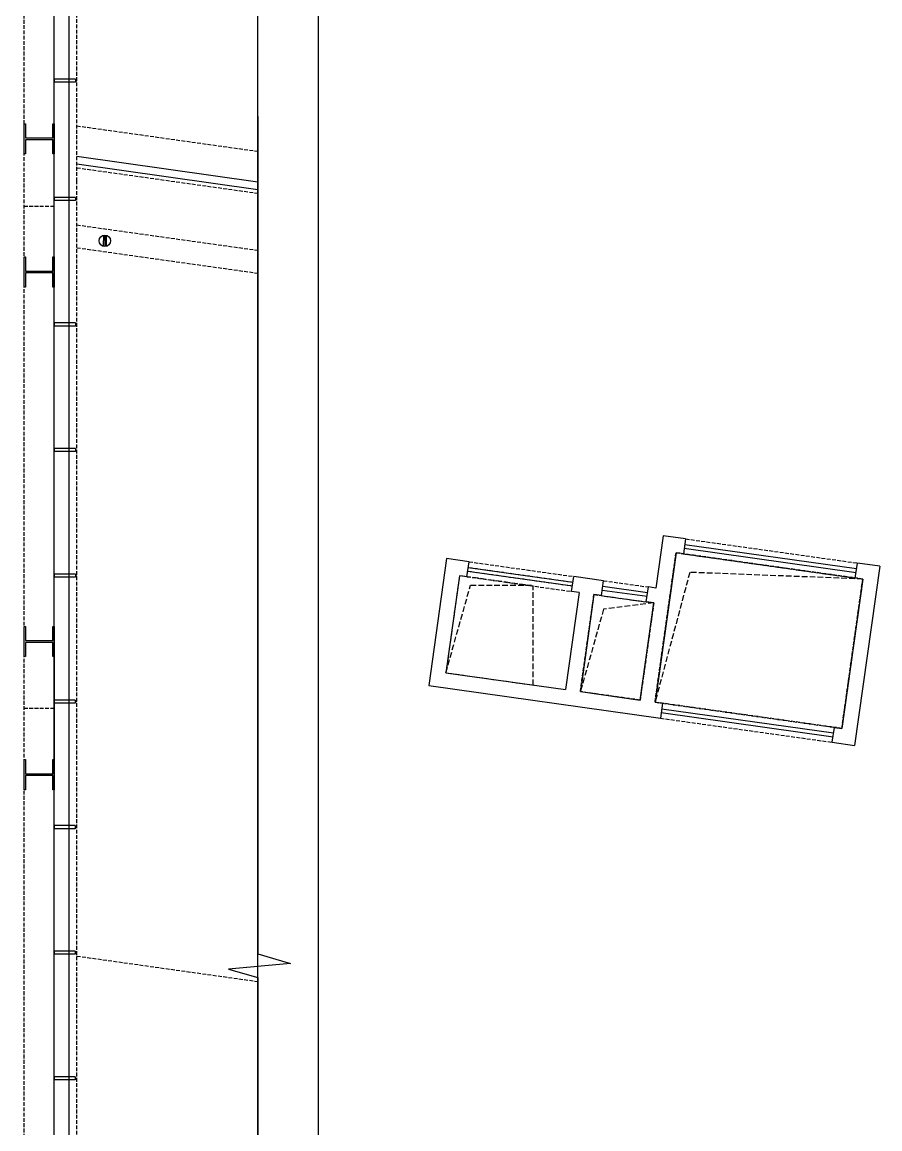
# Model space of a CAD drawing. Header units: millimetres. Extents: x 285006 to 3037698, y -2820855 to 192241.
# Drawn here: x 861581 to 872950, y 95951 to 110625 of the extents above; entities that cross this region are included whole.
import ezdxf
from ezdxf.xclip import XClip

# ---------------------------------------------------------------- set-up
doc = ezdxf.new("R2010")
doc.units = ezdxf.units.MM
doc.header["$XCLIPFRAME"] = 2
for name, pattern in [('1#C-6F$0$CONTINOUS', [0]), ('1#C-6F$0$DASHED2', [0.375, 0.25, -0.125]), ('DASH', [0.35, 0.25, -0.1])]:
    doc.linetypes.add(name, pattern=pattern)
for name, color, linetype in [('1#C-6F$0$0-XREF', 7, 'Continuous'), ('1#C-6F$0$A-WALL', 2, 'Continuous'), ('1#C-6F$0$S-W-BEAMLINE', 4, '1#C-6F$0$DASHED2'), ('4玻璃幕墙', 1, 'Continuous'), ('6铝型材', 8, 'Continuous'), ('__附着_A10-J_KJ_2_B_28F_SEN22M3I_设计区$0$A_WALL_BRIK(砌块墙)', 190, 'Continuous'), ('COLUMN', 160, 'Continuous'), ('DS-NOTES', 8, 'Continuous'), ('WALL-地台', 8, 'Continuous')]:
    doc.layers.add(name, color=color, linetype=linetype)
doc.layers.add('1#C-6F$0$P-DRAI-FLDR', color=1, linetype='Continuous', lineweight=20)
doc.layers.add('WALL-1C-6F-1$0$A-WALL-GLAZ', color=142, linetype='Continuous', lineweight=18)

# ---------------------------------------------------------------- blocks, each defined once
blk = doc.blocks.new('WALL-1C-6F-1$0$mullion_____')
at = {"layer": '6铝型材'}
for p, q in [((-36798, -1713), (-36798, -1433)), ((-36798, -1433), (-36758, -1433)), ((-36758, -1713), (-36758, -1433)), ((-36798, -1713), (-36758, -1713)), ((-36778, -1713), (-36778, -1733))]:
    blk.add_line(p, q, dxfattribs=at)
blk = doc.blocks.new('WALL-1C-6F-1')
at = {"layer": '4玻璃幕墙'}
for p, q in [((98388635, 18810242), (98388635, 18822923)), ((98388735, 18810559), (98400553, 18808898)), ((98388735, 18810458), (98400539, 18808799))]:
    blk.add_line(p, q, dxfattribs=at)
blk.add_lwpolyline([(98388635, 18795019), (98388635, 18810242)], dxfattribs=at)
at = {"layer": 'WALL-地台', "linetype": 'DASH', "ltscale": 200}
for p, q in [((98388735, 18810228), (98388735, 18823023)), ((98388435, 18810270), (98388435, 18822723)), ((98388735, 18810963), (98400608, 18809294)), ((98388735, 18810407), (98400532, 18808749)), ((98388735, 18809650), (98400427, 18808007)), ((98388735, 18809347), (98400386, 18807709)), ((98388735, 18799955), (98405023, 18797666))]:
    blk.add_line(p, q, dxfattribs=at)
for points in [[(98388435, 18794979), (98388435, 18810270)], [(98388735, 18794999), (98388735, 18810228)]]:
    blk.add_lwpolyline(points, dxfattribs=at)
at = {"layer": 'WALL-1C-6F-1$0$A-WALL-GLAZ', "lineweight": -3, "xscale": -1}
for p, rotation in [((98387002, 18774783), 89.99999957281068), ((98387002, 18773217), 89.99999957281068), ((98387002, 18771551), 89.99999957281068), ((98387002, 18769885), 89.99999957293808), ((98387002, 18768219), 89.99999957281068), ((98387002, 18766552), 89.99999957293808), ((98387002, 18764886), 89.99999957281068), ((98387002, 18763220), 89.99999957281068), ((98387002, 18761554), 89.99999957281068)]:
    blk.add_blockref('WALL-1C-6F-1$0$mullion_____', p, dxfattribs=dict(at, rotation=rotation))
blk = doc.blocks.new('1#C-6F$0$A$C07A93526')
at = {"layer": '1#C-6F$0$P-DRAI-FLDR', "lineweight": -3}
for p, q in [((-29, 70), (-9, -75)), ((-11, 75), (11, -75)), ((9, 75), (29, -70))]:
    blk.add_line(p, q, dxfattribs=at)
blk.add_circle((0, 0), 75.9, dxfattribs=at)
blk = doc.blocks.new('1#C-6F$0$A$C13D20D7F')
at = {"layer": '1#C-6F$0$S-W-BEAMLINE', "color": 6, "linetype": '1#C-6F$0$CONTINOUS'}
blk.add_lwpolyline([(380, 200), (20, 200), (20, 13), (0, 13), (0, 413), (20, 413), (20, 225), (380, 225), (380, 413), (400, 413), (400, 13), (380, 13)], close=True, dxfattribs=at)
blk = doc.blocks.new('dfgdergherhre')
at = {"layer": 'WALL-地台', "linetype": 'DASH', "ltscale": 200}
for p, q in [((3281179, 4575341, 0), (3281179, 4627346, 0)), ((3281579, 4575341, 0), (3281579, 4627346, 0)), ((3281579, 4614919, 0), (3281179, 4614919, 0)), ((3281179, 4608266, 0), (3281579, 4608266, 0))]:
    blk.add_line(p, q, dxfattribs=at)
at = {"layer": '1#C-6F$0$0-XREF', "ltscale": 1.5, "rotation": 359.999308722076}
for p in [(3281179, 4615602, 0), (3281179, 4613836, 0), (3281179, 4608937, 0), (3281179, 4607171, 0)]:
    blk.add_blockref('1#C-6F$0$A$C13D20D7F', p, dxfattribs=at)
blk = doc.blocks.new('DFHRTHRTH')
at = {"layer": 'COLUMN', "linetype": 'Continuous'}
for p, q in [((3289651, 4610551, 0), (3289554, 4609858, 0)), ((3289948, 4610509, 0), (3289651, 4610551, 0)), ((3289948, 4610509, 0), (3289921, 4610311, 0)), ((3289822, 4610325, 0), (3289543, 4608345, 0)), ((3289921, 4610311, 0), (3289822, 4610325, 0)), ((3286781, 4610248, 0), (3286545, 4608564, 0)), ((3287078, 4610206, 0), (3286781, 4610248, 0)), ((3287050, 4610008, 0), (3287078, 4610206, 0)), ((3292523, 4610148, 0), (3292189, 4607771, 0)), ((3292198, 4609991, 0), (3292226, 4610189, 0)), ((3292523, 4610148, 0), (3292226, 4610189, 0)), ((3286951, 4610022, 0), (3286771, 4608735, 0)), ((3287050, 4610008, 0), (3286951, 4610022, 0)), ((3288437, 4609813, 0), (3288465, 4610011, 0)), ((3288861, 4609955, 0), (3288465, 4610011, 0)), ((3292297, 4609977, 0), (3292198, 4609991, 0)), ((3288833, 4609757, 0), (3288861, 4609955, 0)), ((3289427, 4609674, 0), (3289455, 4609872, 0)), ((3289554, 4609858, 0), (3289455, 4609872, 0)), ((3292297, 4609977, 0), (3292019, 4607997, 0)), ((3288536, 4609799, 0), (3288355, 4608512, 0)), ((3288536, 4609799, 0), (3288437, 4609813, 0)), ((3288734, 4609771, 0), (3288553, 4608484, 0)), ((3288833, 4609757, 0), (3288734, 4609771, 0)), ((3289345, 4608373, 0), (3289526, 4609660, 0)), ((3289526, 4609660, 0), (3289427, 4609674, 0)), ((3286771, 4608735, 0), (3288355, 4608512, 0)), ((3286545, 4608564, 0), (3289614, 4608133, 0)), ((3288553, 4608484, 0), (3289345, 4608373, 0)), ((3289543, 4608345, 0), (3289642, 4608331, 0)), ((3289642, 4608331, 0), (3289614, 4608133, 0)), ((3291892, 4607813, 0), (3291920, 4608011, 0)), ((3291920, 4608011, 0), (3292019, 4607997, 0)), ((3291892, 4607813, 0), (3292189, 4607771, 0))]:
    blk.add_line(p, q, dxfattribs=at)

msp = doc.modelspace()

# ---------------------------------------------------------------- linework, layer by layer
at = {"elevation": 0}
msp.add_lwpolyline([(864705.7, 109375.3), (864705.7, 98272.5), (865137.6, 98145), (864316.4, 98070), (864705.7, 97957.6), (864705.7, 86455.1)], dxfattribs=at)
at = {"layer": '1#C-6F$0$S-W-BEAMLINE', "linetype": 'Continuous', "ltscale": 1.5}
msp.add_line((862005.7, 102212.9, 0), (862005.8, 100846.9, 0), dxfattribs=at)
at = {"layer": '4玻璃幕墙'}
for p, q in [((870357.7, 103649.2, 0), (872635.3, 103329.1, 0)), ((870364.7, 103698.7, 0), (872642.3, 103378.6, 0)), ((867487.5, 103345.7, 0), (868873.9, 103150.9, 0)), ((867494.5, 103395.3, 0), (868880.9, 103200.4, 0)), ((869270, 103095.2, 0), (869864.2, 103011.7, 0)), ((869277, 103144.7, 0), (869871.1, 103061.2, 0)), ((870051.5, 101470.6, 0), (872329.1, 101150.5, 0)), ((870058.5, 101520.1, 0), (872336.1, 101200, 0))]:
    msp.add_line(p, q, dxfattribs=at)
at = {"layer": 'Defpoints', "elevation": 0}
msp.add_lwpolyline([(845156.1, 122633.1), (865505.7, 122633.1), (865505.7, 64954), (845156.1, 64954)], close=True, dxfattribs=at)
at = {"layer": 'DS-NOTES', "linetype": 'DASH', "ltscale": 300, "elevation": 0}
for points in [[(872723.9, 103240.9), (870430.4, 103329.5), (869969.9, 101608.3)], [(867197.1, 101998), (867523.7, 103157.9), (868356.2, 103158.1)], [(869952.8, 102923.5), (869288, 102842.7), (868979.6, 101747.5)]]:
    msp.add_lwpolyline(points, dxfattribs=at)
msp.add_lwpolyline([(867378.1, 103285.4), (867197.1, 101998), (868356.5, 101835.1), (868356.2, 103147.9)], close=True, dxfattribs=at)
at = {"layer": 'WALL-地台', "linetype": 'DASH', "ltscale": 200}
for p, q in [((870375.1, 103773, 0), (872652.7, 103452.9, 0)), ((867504.9, 103469.5, 0), (868891.3, 103274.7, 0)), ((867504.9, 103469.5, 0), (868891.3, 103274.7, 0)), ((870347.3, 103574.9, 0), (872624.9, 103254.8, 0)), ((867487.5, 103345.7, 0), (868873.9, 103150.9, 0)), ((867494.5, 103395.3, 0), (868880.9, 103200.4, 0)), ((867477.1, 103271.5, 0), (868863.5, 103076.6, 0)), ((867477.1, 103271.5, 0), (868863.5, 103076.6, 0)), ((869287.4, 103219, 0), (869881.6, 103135.5, 0)), ((869259.6, 103020.9, 0), (869853.7, 102937.4, 0)), ((870068.9, 101594.4, 0), (872346.5, 101274.3, 0)), ((870041.1, 101396.4, 0), (872318.7, 101076.2, 0))]:
    msp.add_line(p, q, dxfattribs=at)
at = {"layer": 'WALL-地台', "linetype": 'DASH', "ltscale": 200, "elevation": 0}
for points in [[(870248.2, 103588.9), (872723.9, 103240.9), (872445.5, 101260.4), (869969.9, 101608.3)], [(869160.5, 103034.9), (869952.8, 102923.5), (869771.8, 101636.2), (868979.6, 101747.5)], [(869160.5, 103034.9), (869952.8, 102923.5), (869771.8, 101636.2), (868979.6, 101747.5)]]:
    msp.add_lwpolyline(points, close=True, dxfattribs=at)
msp.add_lwpolyline([(872346.5, 101274.3), (872445.5, 101260.4), (872723.9, 103240.9), (870248.2, 103588.9), (869969.9, 101608.3), (870068.9, 101594.4)], dxfattribs=at)

# ---------------------------------------------------------------- block references
at = {"layer": '1#C-6F$0$0-XREF', "ltscale": 1.5}
ref = msp.add_blockref('WALL-1C-6F-1', (-97526656.2, -18700526.1, 0), dxfattribs=dict(at, rotation=359.999308722076))
XClip(ref).set_block_clipping_path([(98372385.8231538981, 18767467.007476639), (98391135.4026873261, 18767467.2336917371), (98391134.7242774069, 18823696.4636914618), (98372385.144743979, 18823696.2374763638)])
at = {"layer": '1#C-6F$0$A-WALL'}
msp.add_blockref('DFHRTHRTH', (-2419573.4, -4506736.5), dxfattribs=at)
at = {"layer": '1#C-6F$0$P-DRAI-FLDR', "lineweight": -3, "rotation": 351.9993082701488}
msp.add_blockref('1#C-6F$0$A$C07A93526', (862675.9, 107726.1, 0), dxfattribs=at)
at = {"layer": '__附着_A10-J_KJ_2_B_28F_SEN22M3I_设计区$0$A_WALL_BRIK(砌块墙)'}
msp.add_blockref('dfgdergherhre', (-2419573.4, -4506736.5), dxfattribs=at)

doc.saveas('drawing.dxf')
